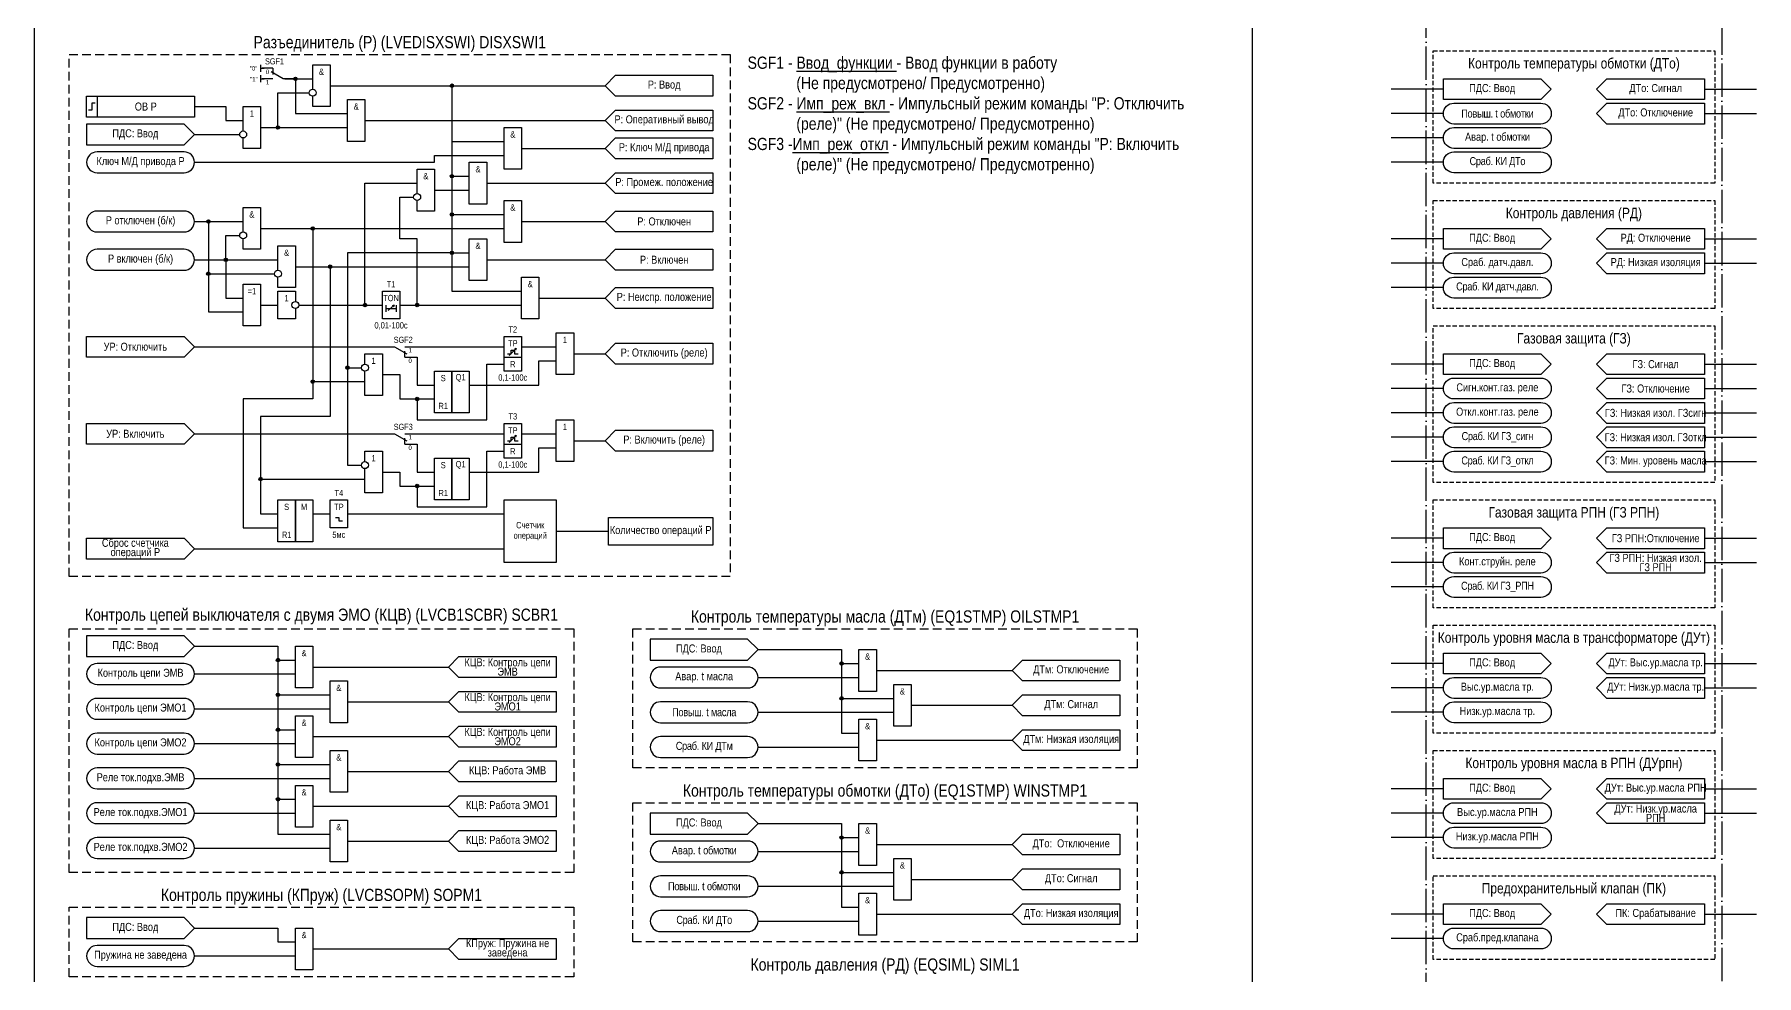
# Model space of a CAD drawing. Header units: millimetres. Extents: x -3652 to 418, y -8 to 1224.
# Drawn here: x -1610 to -1115, y 260.4 to 530.7 of the extents above; entities that cross this region are included whole.
import ezdxf
from ezdxf.enums import TextEntityAlignment as Align

# ---------------------------------------------------------------- set-up
doc = ezdxf.new("R2010")
doc.units = ezdxf.units.MM
doc.linetypes.add('ACAD_ISO04W100', pattern=[30, 24, -3, 0, -3])
doc.linetypes.add('штриховая2', pattern=[0.375, 0.25, -0.125])
doc.layers.add('TEXT', color=7, linetype='Continuous', lineweight=25)
doc.layers.add('Основная', color=7, linetype='Continuous')
doc.styles.add('2.5_Gost_RD', font='ARIALN.TTF', dxfattribs={"height": 2.5})
doc.styles.add('3.5_Gost_RD', font='ARIALN.TTF', dxfattribs={"height": 3.5})
doc.styles.add('Вывод', font='ARIALN.TTF', dxfattribs={"height": 2.5})
doc.styles.add('Компонент', font='ARIALN.TTF', dxfattribs={"height": 3.5})

# ---------------------------------------------------------------- blocks, each defined once
blk = doc.blocks.new('Точка')
at = {"ltscale": 100}
h = blk.add_hatch(color=256, dxfattribs=at)
h.dxf.hatch_style = 1
edge = h.paths.add_edge_path()
edge.add_arc((0, 0), 0.5, 0, 360)
blk.add_circle((0, 0), 0.5, dxfattribs=at)
blk = doc.blocks.new('*U78')
at = {"layer": 'Основная', "color": 0}
blk.add_line((0, 0), (7, 4), dxfattribs=at)
at = {"layer": 'Основная', "ltscale": 0.35}
blk.add_line((6, 6), (6, 2.5), dxfattribs=at)
blk = doc.blocks.new('*U80')
at = {"layer": 'Основная', "color": 0}
for p, q in [((-3, 6), (-9, 6)), ((-3, 0), (-9, 0)), ((9, 0), (3, 0))]:
    blk.add_line(p, q, dxfattribs=at)
at = {"layer": 'Основная', "ltscale": 0.25, "xscale": -1}
blk.add_blockref('*U78', (3, 0), dxfattribs=at)
at = {"layer": 'Основная'}
for tag, height, style, p in [('ОУ', 3.5, 'Компонент', (-2, 10)), ('В1', 2.5, 'Вывод', (-14, 6)), ('В2', 2.5, 'Вывод', (-6, 4)), ('В3', 2.5, 'Вывод', (-6, -2))]:
    blk.add_attdef(tag, text='', height=height, dxfattribs=dict(at, style=style)).set_placement(p, align=Align.MIDDLE_CENTER)
blk = doc.blocks.new('*U90')
at = {"layer": 'Основная', "color": 0}
for p, q in [((-9, 0), (-3, 0)), ((3, 6), (9, 6)), ((3, 0), (9, 0))]:
    blk.add_line(p, q, dxfattribs=at)
at = {"layer": 'Основная', "ltscale": 0.25}
blk.add_blockref('*U78', (-3, 0), dxfattribs=at)
at = {"layer": 'Основная'}
for tag, height, style, p in [('В2', 2.5, 'Вывод', (6, 8)), ('В3', 2.5, 'Вывод', (6, 2)), ('В1', 2.5, 'Вывод', (14, 6)), ('ОУ', 3.5, 'Компонент', (2, -4))]:
    blk.add_attdef(tag, text='', height=height, dxfattribs=dict(at, style=style)).set_placement(p, align=Align.MIDDLE_CENTER)

msp = doc.modelspace()

# ---------------------------------------------------------------- linework, layer by layer
at = {"ltscale": 100}
for p, q in [((-1545, 522), (-1545, 520)), ((-1545, 521), (-1544, 521)), ((-1545, 519), (-1545, 517)), ((-1545, 518), (-1544, 518)), ((-1205, 515), (-1220, 515)), ((-1130, 515), (-1115, 515)), ((-1520, 508), (-1520, 508)), ((-1205, 508), (-1220, 508)), ((-1130, 508), (-1115, 508)), ((-1205, 501), (-1220, 501)), ((-1205, 494), (-1220, 494)), ((-1205, 472), (-1220, 472)), ((-1130, 472), (-1115, 472)), ((-1205, 465), (-1220, 465)), ((-1130, 465), (-1115, 465)), ((-1205, 458), (-1220, 458)), ((-1505, 453), (-1505, 453)), ((-1473.5, 438.5), (-1471.5, 440.5)), ((-1471.5, 440.5), (-1472.01, 440.25)), ((-1471.5, 440.5), (-1471.74, 440.02)), ((-1205, 436), (-1220, 436)), ((-1130, 436), (-1115, 436)), ((-1205, 429), (-1220, 429)), ((-1130, 429), (-1115, 429)), ((-1205, 422), (-1220, 422)), ((-1130, 422), (-1115, 422)), ((-1473.5, 413.5), (-1471.5, 415.5)), ((-1471.5, 415.5), (-1472.01, 415.25)), ((-1471.5, 415.5), (-1471.74, 415.02)), ((-1205, 415), (-1220, 415)), ((-1130, 415), (-1115, 415)), ((-1205, 408), (-1220, 408)), ((-1130, 408), (-1115, 408)), ((-1205, 386), (-1220, 386)), ((-1130, 386), (-1115, 386)), ((-1205, 379), (-1220, 379)), ((-1130, 379), (-1115, 379)), ((-1205, 372), (-1220, 372)), ((-1205, 350), (-1220, 350)), ((-1130, 350), (-1115, 350)), ((-1205, 343), (-1220, 343)), ((-1130, 343), (-1115, 343)), ((-1205, 336), (-1220, 336)), ((-1205, 314), (-1220, 314)), ((-1130, 314), (-1115, 314)), ((-1205, 307), (-1220, 307)), ((-1130, 307), (-1115, 307)), ((-1205, 300), (-1220, 300)), ((-1205, 278), (-1220, 278)), ((-1130, 278), (-1115, 278)), ((-1205, 271), (-1220, 271))]:
    msp.add_line(p, q, dxfattribs=at)
at = {"color": 7, "ltscale": 100}
for p, q in [((-1508.3, 451.46), (-1506.63, 452.95)), ((-1506.63, 452.95), (-1507.15, 452.73)), ((-1506.63, 452.95), (-1506.89, 452.48))]:
    msp.add_line(p, q, dxfattribs=at)
at = {"color": 6, "ltscale": 100}
msp.add_line((-1522.5, 391), (-1521.5, 391), dxfattribs=at)
at = {"color": 2, "ltscale": 100}
msp.add_lwpolyline([(-1610, 1085), (-1260, 1085), (-1260, 0), (-1610, 0)], close=True, dxfattribs=at)
at = {"color": 251, "linetype": 'ACAD_ISO04W100', "lineweight": 30, "ltscale": 0.4, "true_color": 0x58595b}
msp.add_lwpolyline([(-1210, 1079), (-1125, 1079), (-1125, 191), (-1210, 191)], close=True, dxfattribs=at)
at = {"linetype": 'штриховая2', "ltscale": 10}
for points in [[(-1410, 375), (-1600, 375), (-1600, 525), (-1410, 525)], [(-1455, 290), (-1600, 290), (-1600, 360), (-1455, 360)], [(-1438, 360), (-1293, 360), (-1293, 320), (-1438, 320)], [(-1438, 310), (-1293, 310), (-1293, 270), (-1438, 270)], [(-1455, 260), (-1600, 260), (-1600, 280), (-1455, 280)]]:
    msp.add_lwpolyline(points, close=True, dxfattribs=at)
at = {"linetype": 'штриховая2', "ltscale": 5}
for points in [[(-1208, 526), (-1127, 526), (-1127, 488), (-1208, 488)], [(-1208, 483), (-1127, 483), (-1127, 452), (-1208, 452)], [(-1208, 447), (-1127, 447), (-1127, 402), (-1208, 402)], [(-1208, 397), (-1127, 397), (-1127, 366), (-1208, 366)], [(-1208, 361), (-1127, 361), (-1127, 330), (-1208, 330)], [(-1208, 325), (-1127, 325), (-1127, 294), (-1208, 294)], [(-1208, 289), (-1127, 289), (-1127, 265), (-1208, 265)]]:
    msp.add_lwpolyline(points, close=True, dxfattribs=at)
at = {"ltscale": 100}
for points in [[(-1530, 515), (-1530, 522), (-1525, 522), (-1525, 510), (-1530, 510), (-1530, 513)], [(-1538, 518), (-1530, 518)], [(-1538, 518), (-1535, 518), (-1535, 508), (-1520, 508)], [(-1525, 516), (-1446, 516)], [(-1525, 516), (-1490, 516), (-1490, 490), (-1485, 490)], [(-1525, 516), (-1490, 516), (-1490, 479), (-1475, 479)], [(-1525, 516), (-1490, 516), (-1490, 468), (-1485, 468)], [(-1525, 516), (-1490, 516), (-1490, 457), (-1470, 457)], [(-1525, 516), (-1490, 516), (-1490, 468), (-1520, 468), (-1520, 407), (-1516, 407)], [(-1525, 516), (-1490, 516), (-1490, 468), (-1520, 468), (-1520, 435), (-1516, 435)], [(-1525, 516), (-1490, 516), (-1490, 500), (-1475, 500)], [(-1446, 516), (-1443, 519), (-1415, 519), (-1415, 513), (-1443, 513), (-1446, 516)], [(-1564, 510), (-1555, 510), (-1555, 506), (-1550, 506)], [(-1550, 503), (-1550, 510), (-1545, 510), (-1545, 498), (-1550, 498), (-1550, 501)], [(-1545, 504), (-1540, 504), (-1540, 514), (-1531, 514)], [(-1515, 506), (-1446, 506)], [(-1446, 506), (-1443, 509), (-1415, 509), (-1415, 503), (-1443, 503), (-1446, 506)], [(-1564, 502), (-1551, 502)], [(-1545, 504), (-1520, 504)], [(-1446, 498), (-1443, 501), (-1415, 501), (-1415, 495), (-1443, 495), (-1446, 498)], [(-1564, 494), (-1495, 494), (-1495, 496), (-1475, 496)], [(-1470, 498), (-1446, 498)], [(-1500, 485), (-1500, 492), (-1495, 492), (-1495, 480), (-1500, 480), (-1500, 483)], [(-1446, 488), (-1443, 491), (-1415, 491), (-1415, 485), (-1443, 485), (-1446, 488)], [(-1534, 453), (-1515, 453), (-1515, 488), (-1500, 488)], [(-1495, 486), (-1485, 486)], [(-1480, 488), (-1446, 488)], [(-1550, 474), (-1550, 481), (-1545, 481), (-1545, 469), (-1550, 469), (-1550, 472)], [(-1505, 453), (-1500, 453), (-1500, 472), (-1505, 472), (-1505, 484), (-1501, 484)], [(-1564, 477), (-1550, 477)], [(-1564, 477), (-1560, 477), (-1560, 462), (-1541, 462)], [(-1564, 477), (-1560, 477), (-1560, 451), (-1550, 451)], [(-1470, 477), (-1446, 477)], [(-1446, 477), (-1443, 480), (-1415, 480), (-1415, 474), (-1443, 474), (-1446, 477)], [(-1564, 466), (-1555, 466), (-1555, 473), (-1551, 473)], [(-1545, 475), (-1475, 475)], [(-1545, 475), (-1530, 475), (-1530, 431), (-1515, 431), (-1515, 431)], [(-1564, 466), (-1540, 466)], [(-1564, 466), (-1555, 466), (-1555, 455), (-1550, 455)], [(-1540, 463), (-1540, 470), (-1535, 470), (-1535, 458), (-1540, 458), (-1540, 461)], [(-1480, 466), (-1446, 466)], [(-1446, 466), (-1443, 469), (-1415, 469), (-1415, 463), (-1443, 463), (-1446, 466)], [(-1535, 464), (-1525, 464), (-1525, 421), (-1545, 421), (-1545, 403), (-1515, 403)], [(-1535, 464), (-1485, 464)], [(-1535, 452), (-1535, 449), (-1540, 449), (-1540, 457), (-1535, 457), (-1535, 454)], [(-1446, 455), (-1443, 458), (-1415, 458), (-1415, 452), (-1443, 452), (-1446, 455)], [(-1545, 453), (-1540, 453)], [(-1534, 453), (-1510, 453)], [(-1509, 453), (-1509, 451)], [(-1509, 452), (-1506, 452)], [(-1506, 453), (-1506, 451)], [(-1505, 453), (-1470, 453)], [(-1465, 455), (-1446, 455)], [(-1564, 441), (-1507, 441)], [(-1503, 441), (-1475, 441)], [(-1470, 441), (-1460, 441)], [(-1446, 439), (-1443, 442), (-1415, 442), (-1415, 436), (-1443, 436), (-1446, 439)], [(-1515, 436), (-1515, 439), (-1510, 439), (-1510, 427), (-1515, 427), (-1515, 434)], [(-1510, 433), (-1505, 433), (-1505, 426), (-1500, 426), (-1500, 420), (-1480, 420), (-1480, 436), (-1475, 436)], [(-1503, 438), (-1500, 438), (-1500, 430), (-1495, 430)], [(-1485, 430), (-1465, 430), (-1465, 437), (-1460, 437)], [(-1474, 439), (-1473, 439), (-1473, 440), (-1472, 440), (-1472, 439), (-1471, 439)], [(-1455, 439), (-1446, 439)], [(-1510, 433), (-1505, 433), (-1505, 426), (-1495, 426)], [(-1564, 416), (-1507, 416)], [(-1503, 416), (-1475, 416)], [(-1470, 416), (-1460, 416)], [(-1446, 414), (-1443, 417), (-1415, 417), (-1415, 411), (-1443, 411), (-1446, 414)], [(-1515, 408), (-1515, 411), (-1510, 411), (-1510, 399), (-1515, 399), (-1515, 406)], [(-1510, 405), (-1505, 405), (-1505, 401), (-1500, 401), (-1500, 395), (-1480, 395), (-1480, 411), (-1475, 411)], [(-1503, 413), (-1500, 413), (-1500, 405), (-1495, 405)], [(-1485, 405), (-1465, 405), (-1465, 412), (-1460, 412)], [(-1474, 414), (-1473, 414), (-1473, 415), (-1472, 415), (-1472, 414), (-1471, 414)], [(-1455, 414), (-1446, 414)], [(-1510, 405), (-1505, 405), (-1505, 401), (-1495, 401)], [(-1564, 355), (-1540, 355), (-1540, 301), (-1525, 301)], [(-1564, 355), (-1540, 355), (-1540, 311), (-1535, 311)], [(-1564, 355), (-1540, 355), (-1540, 321), (-1525, 321)], [(-1564, 355), (-1540, 355), (-1540, 331), (-1535, 331)], [(-1564, 355), (-1540, 355), (-1540, 341), (-1525, 341)], [(-1564, 355), (-1540, 355), (-1540, 351), (-1535, 351)], [(-1460, 346), (-1488, 346), (-1491, 349), (-1488, 352), (-1460, 352), (-1460, 346), (-1488, 346), (-1491, 349), (-1488, 352), (-1460, 352)], [(-1402, 354), (-1378, 354), (-1378, 350), (-1373, 350)], [(-1402, 354), (-1378, 354), (-1378, 340), (-1363, 340)], [(-1402, 354), (-1378, 354), (-1378, 330), (-1373, 330)], [(-1564, 347), (-1535, 347)], [(-1530, 349), (-1491, 349)], [(-1368, 348), (-1329, 348)], [(-1329, 348), (-1326, 351), (-1298, 351), (-1298, 345), (-1326, 345), (-1329, 348)], [(-1460, 336), (-1488, 336), (-1491, 339), (-1488, 342), (-1460, 342), (-1460, 336), (-1488, 336), (-1491, 339), (-1488, 342), (-1460, 342)], [(-1402, 346), (-1373, 346)], [(-1564, 337), (-1525, 337)], [(-1520, 339), (-1491, 339)], [(-1358, 338), (-1329, 338)], [(-1329, 338), (-1326, 341), (-1298, 341), (-1298, 335), (-1326, 335), (-1329, 338)], [(-1460, 326), (-1488, 326), (-1491, 329), (-1488, 332), (-1460, 332), (-1460, 326), (-1488, 326), (-1491, 329), (-1488, 332), (-1460, 332)], [(-1402, 336), (-1363, 336)], [(-1564, 327), (-1535, 327)], [(-1530, 329), (-1491, 329)], [(-1368, 328), (-1329, 328)], [(-1329, 328), (-1326, 331), (-1298, 331), (-1298, 325), (-1326, 325), (-1329, 328)], [(-1460, 316), (-1488, 316), (-1491, 319), (-1488, 322), (-1460, 322), (-1460, 316), (-1488, 316), (-1491, 319), (-1488, 322), (-1460, 322)], [(-1402, 326), (-1373, 326)], [(-1564, 317), (-1525, 317)], [(-1520, 319), (-1491, 319)], [(-1460, 306), (-1488, 306), (-1491, 309), (-1488, 312), (-1460, 312), (-1460, 306), (-1488, 306), (-1491, 309), (-1488, 312), (-1460, 312)], [(-1564, 307), (-1535, 307)], [(-1530, 309), (-1491, 309)], [(-1460, 296), (-1488, 296), (-1491, 299), (-1488, 302), (-1460, 302), (-1460, 296), (-1488, 296), (-1491, 299), (-1488, 302), (-1460, 302)], [(-1402, 304), (-1378, 304), (-1378, 300), (-1373, 300)], [(-1402, 304), (-1378, 304), (-1378, 290), (-1363, 290)], [(-1402, 304), (-1378, 304), (-1378, 280), (-1373, 280)], [(-1564, 297), (-1525, 297)], [(-1520, 299), (-1491, 299)], [(-1368, 298), (-1329, 298)], [(-1329, 298), (-1326, 301), (-1298, 301), (-1298, 295), (-1326, 295), (-1329, 298)], [(-1402, 296), (-1373, 296)], [(-1358, 288), (-1329, 288)], [(-1329, 288), (-1326, 291), (-1298, 291), (-1298, 285), (-1326, 285), (-1329, 288)], [(-1402, 286), (-1363, 286)], [(-1368, 278), (-1329, 278)], [(-1329, 278), (-1326, 281), (-1298, 281), (-1298, 275), (-1326, 275), (-1329, 278)], [(-1564, 274), (-1540, 274), (-1540, 270), (-1535, 270)], [(-1402, 276), (-1373, 276)], [(-1530, 268), (-1491, 268)], [(-1491, 268), (-1488, 271), (-1460, 271), (-1460, 265), (-1488, 265), (-1491, 268)], [(-1564, 266), (-1535, 266)]]:
    msp.add_lwpolyline(points, dxfattribs=at)
for points in [[(-1177, 512), (-1205, 512), (-1205, 518), (-1177, 518), (-1174, 515)], [(-1130, 512), (-1158, 512), (-1161, 515), (-1158, 518), (-1130, 518)], [(-1595, 513), (-1592, 513), (-1592, 507), (-1595, 507)], [(-1595, 513), (-1564, 513), (-1564, 507), (-1595, 507)], [(-1520, 512), (-1515, 512), (-1515, 500), (-1520, 500)], [(-1158, 511), (-1130, 511), (-1130, 505), (-1158, 505), (-1161, 508)], [(-1595, 505), (-1595, 499), (-1567, 499), (-1564, 502), (-1567, 505)], [(-1475, 504), (-1470, 504), (-1470, 492), (-1475, 492)], [(-1485, 494), (-1480, 494), (-1480, 482), (-1485, 482)], [(-1475, 483), (-1470, 483), (-1470, 471), (-1475, 471)], [(-1485, 472), (-1480, 472), (-1480, 460), (-1485, 460)], [(-1177, 469), (-1205, 469), (-1205, 475), (-1177, 475), (-1174, 472)], [(-1130, 469), (-1158, 469), (-1161, 472), (-1158, 475), (-1130, 475)], [(-1158, 468), (-1130, 468), (-1130, 462), (-1158, 462), (-1161, 465)], [(-1470, 461), (-1465, 461), (-1465, 449), (-1470, 449)], [(-1550, 459), (-1545, 459), (-1545, 447), (-1550, 447)], [(-1510, 457), (-1505, 457), (-1505, 449), (-1510, 449)], [(-1595, 444), (-1567, 444), (-1564, 441), (-1567, 438), (-1595, 438)], [(-1475, 444), (-1470, 444), (-1470, 434), (-1475, 434)], [(-1460, 445), (-1455, 445), (-1455, 433), (-1460, 433)], [(-1475, 438), (-1470, 438), (-1470, 434), (-1475, 434)], [(-1177, 433), (-1205, 433), (-1205, 439), (-1177, 439), (-1174, 436)], [(-1130, 433), (-1158, 433), (-1161, 436), (-1158, 439), (-1130, 439)], [(-1495, 434), (-1490, 434), (-1490, 422), (-1495, 422)], [(-1490, 434), (-1485, 434), (-1485, 422), (-1490, 422)], [(-1158, 432), (-1130, 432), (-1130, 426), (-1158, 426), (-1161, 429)], [(-1158, 425), (-1130, 425), (-1130, 419), (-1158, 419), (-1161, 422)], [(-1595, 419), (-1567, 419), (-1564, 416), (-1567, 413), (-1595, 413)], [(-1475, 419), (-1470, 419), (-1470, 409), (-1475, 409)], [(-1460, 420), (-1455, 420), (-1455, 408), (-1460, 408)], [(-1158, 418), (-1130, 418), (-1130, 412), (-1158, 412), (-1161, 415)], [(-1475, 413), (-1470, 413), (-1470, 409), (-1475, 409)], [(-1158, 411), (-1130, 411), (-1130, 405), (-1158, 405), (-1161, 408)], [(-1495, 409), (-1490, 409), (-1490, 397), (-1495, 397)], [(-1490, 409), (-1485, 409), (-1485, 397), (-1490, 397)], [(-1177, 383), (-1205, 383), (-1205, 389), (-1177, 389), (-1174, 386)], [(-1130, 383), (-1158, 383), (-1161, 386), (-1158, 389), (-1130, 389)], [(-1158, 382), (-1130, 382), (-1130, 376), (-1158, 376), (-1161, 379)], [(-1595, 358), (-1595, 352), (-1567, 352), (-1564, 355), (-1567, 358)], [(-1433, 357), (-1433, 351), (-1405, 351), (-1402, 354), (-1405, 357)], [(-1535, 355), (-1530, 355), (-1530, 343), (-1535, 343)], [(-1373, 354), (-1368, 354), (-1368, 342), (-1373, 342)], [(-1177, 347), (-1205, 347), (-1205, 353), (-1177, 353), (-1174, 350)], [(-1130, 347), (-1158, 347), (-1161, 350), (-1158, 353), (-1130, 353)], [(-1525, 345), (-1520, 345), (-1520, 333), (-1525, 333)], [(-1363, 344), (-1358, 344), (-1358, 332), (-1363, 332)], [(-1158, 346), (-1130, 346), (-1130, 340), (-1158, 340), (-1161, 343)], [(-1535, 335), (-1530, 335), (-1530, 323), (-1535, 323)], [(-1373, 334), (-1368, 334), (-1368, 322), (-1373, 322)], [(-1525, 325), (-1520, 325), (-1520, 313), (-1525, 313)], [(-1177, 311), (-1205, 311), (-1205, 317), (-1177, 317), (-1174, 314)], [(-1130, 311), (-1158, 311), (-1161, 314), (-1158, 317), (-1130, 317)], [(-1535, 315), (-1530, 315), (-1530, 303), (-1535, 303)], [(-1433, 307), (-1433, 301), (-1405, 301), (-1402, 304), (-1405, 307)], [(-1158, 310), (-1130, 310), (-1130, 304), (-1158, 304), (-1161, 307)], [(-1525, 305), (-1520, 305), (-1520, 293), (-1525, 293)], [(-1373, 304), (-1368, 304), (-1368, 292), (-1373, 292)], [(-1363, 294), (-1358, 294), (-1358, 282), (-1363, 282)], [(-1373, 284), (-1368, 284), (-1368, 272), (-1373, 272)], [(-1177, 275), (-1205, 275), (-1205, 281), (-1177, 281), (-1174, 278)], [(-1130, 275), (-1158, 275), (-1161, 278), (-1158, 281), (-1130, 281)], [(-1595, 277), (-1595, 271), (-1567, 271), (-1564, 274), (-1567, 277)], [(-1535, 274), (-1530, 274), (-1530, 262), (-1535, 262)]]:
    msp.add_lwpolyline(points, close=True, dxfattribs=at)
at = {"lineweight": 30, "ltscale": 100}
msp.add_lwpolyline([(-1592.5, 511), (-1593.5, 511), (-1593.5, 509), (-1594.5, 509)], dxfattribs=at)
at = {"ltscale": 100}
for points in [[(-1202, 505, -1), (-1202, 511), (-1177, 511, -1), (-1177, 505)], [(-1202, 498, -1), (-1202, 504), (-1177, 504, -1), (-1177, 498)], [(-1592, 491), (-1567, 491, 1), (-1567, 497), (-1592, 497, 1)], [(-1202, 491, -1), (-1202, 497), (-1177, 497, -1), (-1177, 491)], [(-1592, 474), (-1567, 474, 1), (-1567, 480), (-1592, 480, 1)], [(-1592, 463), (-1567, 463, 1), (-1567, 469), (-1592, 469, 1)], [(-1202, 462, -1), (-1202, 468), (-1177, 468, -1), (-1177, 462)], [(-1202, 455, -1), (-1202, 461), (-1177, 461, -1), (-1177, 455)], [(-1202, 426, -1), (-1202, 432), (-1177, 432, -1), (-1177, 426)], [(-1202, 419, -1), (-1202, 425), (-1177, 425, -1), (-1177, 419)], [(-1202, 412, -1), (-1202, 418), (-1177, 418, -1), (-1177, 412)], [(-1202, 405, -1), (-1202, 411), (-1177, 411, -1), (-1177, 405)], [(-1202, 376, -1), (-1202, 382), (-1177, 382, -1), (-1177, 376)], [(-1202, 369, -1), (-1202, 375), (-1177, 375, -1), (-1177, 369)], [(-1592, 344), (-1567, 344, 1), (-1567, 350), (-1592, 350, 1)], [(-1430, 343), (-1405, 343, 1), (-1405, 349), (-1430, 349, 1)], [(-1202, 340, -1), (-1202, 346), (-1177, 346, -1), (-1177, 340)], [(-1592, 334), (-1567, 334, 1), (-1567, 340), (-1592, 340, 1)], [(-1430, 333), (-1405, 333, 1), (-1405, 339), (-1430, 339, 1)], [(-1202, 333, -1), (-1202, 339), (-1177, 339, -1), (-1177, 333)], [(-1592, 324), (-1567, 324, 1), (-1567, 330), (-1592, 330, 1)], [(-1430, 323), (-1405, 323, 1), (-1405, 329), (-1430, 329, 1)], [(-1592, 314), (-1567, 314, 1), (-1567, 320), (-1592, 320, 1)], [(-1592, 304), (-1567, 304, 1), (-1567, 310), (-1592, 310, 1)], [(-1202, 304, -1), (-1202, 310), (-1177, 310, -1), (-1177, 304)], [(-1202, 297, -1), (-1202, 303), (-1177, 303, -1), (-1177, 297)], [(-1592, 294), (-1567, 294, 1), (-1567, 300), (-1592, 300, 1)], [(-1430, 293), (-1405, 293, 1), (-1405, 299), (-1430, 299, 1)], [(-1430, 283), (-1405, 283, 1), (-1405, 289), (-1430, 289, 1)], [(-1430, 273), (-1405, 273, 1), (-1405, 279), (-1430, 279, 1)], [(-1202, 268, -1), (-1202, 274), (-1177, 274, -1), (-1177, 268)], [(-1592, 263), (-1567, 263, 1), (-1567, 269), (-1592, 269, 1)]]:
    msp.add_lwpolyline(points, format="xyb", close=True, dxfattribs=at)
at = {"color": 6, "ltscale": 100}
for points in [[(-1545, 475), (-1530, 475), (-1530, 426), (-1550, 426), (-1550, 389), (-1540, 389)], [(-1535, 464), (-1525, 464), (-1525, 421), (-1545, 421), (-1545, 393), (-1540, 393)], [(-1530, 393), (-1525, 393)], [(-1523.5, 392), (-1522.5, 392)], [(-1522.5, 392), (-1522.5, 391)], [(-1520, 393), (-1475, 393)], [(-1460, 388), (-1445, 388)], [(-1564, 383), (-1475, 383)]]:
    msp.add_lwpolyline(points, dxfattribs=at)
for points in [[(-1540, 397), (-1535, 397), (-1535, 385), (-1540, 385)], [(-1535, 397), (-1530, 397), (-1530, 385), (-1535, 385)], [(-1525, 397), (-1520, 397), (-1520, 389), (-1525, 389)], [(-1475, 397), (-1460, 397), (-1460, 379), (-1475, 379)], [(-1445, 392), (-1415, 392), (-1415, 384), (-1445, 384)], [(-1595, 386), (-1567, 386), (-1564, 383), (-1567, 380), (-1595, 380)]]:
    msp.add_lwpolyline(points, close=True, dxfattribs=at)
for centre in [(-1530, 514), (-1535, 453)]:
    msp.add_circle(centre, 1)
at = {"ltscale": 100}
for centre in [(-1550, 502), (-1500, 484), (-1550, 473), (-1540, 462), (-1515, 435), (-1515, 407)]:
    msp.add_circle(centre, 1, dxfattribs=at)

# ---------------------------------------------------------------- block references
for p in [(-1535, 518), (-1490, 516), (-1540, 504), (-1490, 490), (-1490, 479), (-1490, 468), (-1520, 435), (-1500, 426), (-1500, 401), (-1540, 351), (-1378, 350), (-1540, 341), (-1378, 340), (-1540, 331), (-1540, 321), (-1540, 311), (-1378, 300), (-1378, 290)]:
    msp.add_blockref('Точка', p, dxfattribs=at)
at = {"color": 2, "ltscale": 100}
for p in [(-1560, 477), (-1530, 475), (-1555, 466), (-1560, 462), (-1525, 464), (-1515, 453), (-1500, 453), (-1530, 431), (-1545, 403)]:
    msp.add_blockref('Точка', p, dxfattribs=at)
at = {"layer": 'Основная', "ltscale": 0.25, "xscale": 0.5, "yscale": 0.5, "zscale": 0.5}
msp.add_blockref('*U80', (-1540, 518), dxfattribs=at).add_auto_attribs({'ОУ': 'SGF1', 'В1': '"0"', 'В2': '0', 'В3': '1'})
at = {"layer": 'Основная', "ltscale": 0.25}
ref = msp.add_blockref('*U90', (-1505, 441), dxfattribs=dict(at, xscale=-0.5, yscale=0.5, zscale=0.5, rotation=180))
ref.add_attrib('ОУ', 'SGF2', dxfattribs={"height": 1.75, "style": 'Компонент'}).set_placement((-1504, 443), align=Align.MIDDLE_CENTER)
ref.add_attrib('В2', '0', dxfattribs={"height": 1.25, "style": 'Вывод'}).set_placement((-1502, 437.02), align=Align.MIDDLE_CENTER)
ref.add_attrib('В3', '1', dxfattribs={"height": 1.25, "style": 'Вывод'}).set_placement((-1502, 439.99), align=Align.MIDDLE_CENTER)
ref = msp.add_blockref('*U90', (-1505, 416), dxfattribs=dict(at, xscale=-0.5, yscale=0.5, zscale=0.5, rotation=180))
ref.add_attrib('ОУ', 'SGF3', dxfattribs={"height": 1.75, "style": 'Компонент'}).set_placement((-1504, 418), align=Align.MIDDLE_CENTER)
ref.add_attrib('В2', '0', dxfattribs={"height": 1.25, "style": 'Вывод'}).set_placement((-1502, 412.02), align=Align.MIDDLE_CENTER)
ref.add_attrib('В3', '1', dxfattribs={"height": 1.25, "style": 'Вывод'}).set_placement((-1502, 414.99), align=Align.MIDDLE_CENTER)

# ---------------------------------------------------------------- texts
at = {"color": 30, "ltscale": 100, "char_height": 3.5, "attachment_point": 5, "style": '3.5_Gost_RD'}
for s, insert, width in [('Разъединитель (Р) (LVEDISXSWI) {\\C6;DISXSWI1}', (-1505, 528), 190), ('\\pxql;SGF1 - {\\LВвод_функции} - Ввод функции в работу \\P^I(Не предусмотрено/ Предусмотренно)\\PSGF2 - {\\LИмп_реж_вкл} - Импульсный режим команды "Р: Отключить ^I(реле)" (Не предусмотрено/ Предусмотренно)\\PSGF3 -{\\LИмп_реж_откл} - Импульсный режим команды "Р: Включить ^I^I(реле)" (Не предусмотрено/ Предусмотренно)', (-1337.5, 507.5), 135), ('Контроль цепей выключателя с двумя ЭМО (КЦВ) (LVCB1SCBR) {\\C6;SCBR1}', (-1527.5, 363.5), 145), ('Контроль температуры масла (ДТм) (EQ1STMP) {\\C6;OILSTMP1}', (-1365.5, 363), 145), ('\\pxsm0.7;Контроль температуры обмотки (ДТо) (EQ1STMP) {\\C6;WINSTMP1}', (-1365.5, 313), 145), ('Контроль пружины (КПруж) (LVCBSOPM) {\\C6;SOPM1}', (-1527.5, 283), 145), ('\\pxt75;Контроль давления (РД) (EQSIML) {\\C6;SIML1}', (-1365.5, 263), 145)]:
    msp.add_mtext(s, dxfattribs=dict(at, insert=insert, width=width))
at = {"ltscale": 100}
for s, insert, char_height, width, attachment_point, style in [('&', (-1527.5, 520), 1.8, 5, 5, '2.5_Gost_RD'), ('"1"', (-1548, 518.5), 1.25, 2, 1, '3.5_Gost_RD'), ('\\pxsm0.7;Р: Ввод', (-1429, 516), 2.3, 28, 5, '2.5_Gost_RD'), ('\\pxsm0.7;ДТо: {\\A1;Сигнал}', (-1144, 515), 2.3, 28, 5, '2.5_Gost_RD'), ('&', (-1517.5, 510), 1.8, 5, 5, '2.5_Gost_RD'), ('1', (-1547.5, 508), 1.8, 5, 5, '2.5_Gost_RD'), ('\\pxsm0.7;Р: Оперативный вывод', (-1429, 506), 2.3, 28, 5, '2.5_Gost_RD'), ('\\pxsm0.7;ДТо: {\\A1;Отключение}', (-1144, 508), 2.3, 28, 5, '2.5_Gost_RD'), ('&', (-1472.5, 502), 1.8, 5, 5, '2.5_Gost_RD'), ('&', (-1497.5, 490), 1.8, 5, 5, '2.5_Gost_RD'), ('&', (-1482.5, 492), 1.8, 5, 5, '2.5_Gost_RD'), ('\\pxsm0.7;Р: Промеж. положение', (-1429, 488), 2.3, 28, 5, '2.5_Gost_RD'), ('&', (-1472.5, 481), 1.8, 5, 5, '2.5_Gost_RD'), ('Р отключен (б/к)', (-1579.5, 477), 2.3, 31, 5, '2.5_Gost_RD'), ('&', (-1547.5, 479), 1.8, 5, 5, '2.5_Gost_RD'), ('\\pxsm0.7;Р: Отключен', (-1429, 477), 2.3, 28, 5, '2.5_Gost_RD'), ('&', (-1482.5, 470), 1.8, 5, 5, '2.5_Gost_RD'), ('\\A1;\\pxsm0.7;РД: Отключение', (-1144, 472), 2.3, 28, 5, '2.5_Gost_RD'), ('Р включен (б/к)', (-1579.5, 466), 2.3, 31, 5, '2.5_Gost_RD'), ('&', (-1537.5, 468), 1.8, 5, 5, '2.5_Gost_RD'), ('\\pxsm0.7;Р: Включен', (-1429, 466), 2.3, 28, 5, '2.5_Gost_RD'), ('\\pxsm0.7;РД: Низкая изоляция', (-1144, 465), 2.3, 28, 5, '2.5_Gost_RD'), ('=1', (-1547.5, 457), 1.8, 5, 5, '2.5_Gost_RD'), ('1', (-1537.5, 455), 1.8, 5, 5, '2.5_Gost_RD'), ('TON', (-1507.5, 455), 1.8, 5, 5, '2.5_Gost_RD'), ('T1', (-1507.5, 459), 1.8, 5, 5, '2.5_Gost_RD'), ('&', (-1467.5, 459), 1.8, 5, 5, '2.5_Gost_RD'), ('\\pxsm0.7;Р: Неиспр. положение', (-1429, 455), 2.3, 28, 5, '2.5_Gost_RD'), ('0,01-100с', (-1507.5, 447), 1.8, 5, 5, '2.5_Gost_RD'), ('T2', (-1472.5, 446), 1.8, 5, 5, '2.5_Gost_RD'), ('\\pxsm0.7;УР: Отключить', (-1581, 441), 2.3, 28, 5, '2.5_Gost_RD'), ('TP', (-1472.5, 442), 1.8, 5, 5, '2.5_Gost_RD'), ('1', (-1457.5, 443), 1.8, 5, 5, '2.5_Gost_RD'), ('\\pxsm0.7;Р: Отключить (реле)', (-1429, 439), 2.3, 28, 5, '2.5_Gost_RD'), ('1', (-1512.5, 437), 1.8, 5, 5, '2.5_Gost_RD'), ('R', (-1472.5, 436), 1.8, 5, 5, '2.5_Gost_RD'), ('\\pxsm0.7;ГЗ: {\\A1;Сигнал}', (-1144, 436), 2.3, 28, 5, '2.5_Gost_RD'), ('S', (-1492.5, 432), 1.8, 5, 5, '2.5_Gost_RD'), ('Q1', (-1487.5, 432), 1.8, 5, 5, '2.5_Gost_RD'), ('0,1-100с', (-1472.5, 432), 1.8, 5, 5, '2.5_Gost_RD'), ('\\pxsm0.7;ГЗ: {\\A1;Отключение}', (-1144, 429), 2.3, 28, 5, '2.5_Gost_RD'), ('R1', (-1492.5, 424), 1.8, 5, 5, '2.5_Gost_RD'), ('T3', (-1472.5, 421), 1.8, 5, 5, '2.5_Gost_RD'), ('\\pxsm0.7;ГЗ: Низкая изол. ГЗсигн', (-1144, 422), 2.3, 28, 5, '2.5_Gost_RD'), ('\\pxsm0.7;УР: Включить', (-1581, 416), 2.3, 28, 5, '2.5_Gost_RD'), ('TP', (-1472.5, 417), 1.8, 5, 5, '2.5_Gost_RD'), ('1', (-1457.5, 418), 1.8, 5, 5, '2.5_Gost_RD'), ('\\pxsm0.7;ГЗ: Низкая изол. ГЗоткл', (-1144, 415), 2.3, 28, 5, '2.5_Gost_RD'), ('R', (-1472.5, 411), 1.8, 5, 5, '2.5_Gost_RD'), ('\\pxsm0.7;Р: Включить (реле)', (-1429, 414), 2.3, 28, 5, '2.5_Gost_RD'), ('1', (-1512.5, 409), 1.8, 5, 5, '2.5_Gost_RD'), ('S', (-1492.5, 407), 1.8, 5, 5, '2.5_Gost_RD'), ('Q1', (-1487.5, 407), 1.8, 5, 5, '2.5_Gost_RD'), ('0,1-100с', (-1472.5, 407), 1.8, 5, 5, '2.5_Gost_RD'), ('\\pxsm0.7;ГЗ: Мин. уровень масла ', (-1144, 408), 2.3, 28, 5, '2.5_Gost_RD'), ('R1', (-1492.5, 399), 1.8, 5, 5, '2.5_Gost_RD'), ('\\pxsm0.7;ГЗ РПН:Отключение', (-1144, 386), 2.3, 28, 5, '2.5_Gost_RD'), ('\\pxsm0.7;ГЗ РПН: Низкая изол. ГЗ РПН', (-1144, 379), 2.3, 28, 5, '2.5_Gost_RD'), ('\\A1;\\pxsm0.7;Конт.струйн. реле', (-1189.5, 379), 2.3, 31, 5, '2.5_Gost_RD'), ('\\A1;\\pxsm0.7;{\\T0.95;Сраб. КИ ГЗ_РПН}', (-1189.5, 372), 2.3, 31, 5, '2.5_Gost_RD'), ('&', (-1532.5, 353), 1.8, 5, 5, '2.5_Gost_RD'), ('\\pxsm0.7;КЦВ: Контроль цепи ЭМВ', (-1474, 349), 2.3, 28, 5, '2.5_Gost_RD'), ('&', (-1370.5, 352), 1.8, 5, 5, '2.5_Gost_RD'), ('\\pxsm0.7;ДУт: Выс.ур.масла тр.', (-1144, 350), 2.3, 28, 5, '2.5_Gost_RD'), ('\\A1;\\pxsm0.7;Авар. t масла', (-1417.5, 346), 2.3, 31, 5, '2.5_Gost_RD'), ('\\pxsm0.7;ДТм: Отключение', (-1312, 348), 2.3, 28, 5, '2.5_Gost_RD'), ('&', (-1522.5, 343), 1.8, 5, 5, '2.5_Gost_RD'), ('&', (-1360.5, 342), 1.8, 5, 5, '2.5_Gost_RD'), ('\\A1;\\pxsm0.7;Выс.ур.масла тр.', (-1189.5, 343), 2.3, 31, 5, '2.5_Gost_RD'), ('\\pxsm0.7;ДУт: Низк.ур.масла тр.', (-1144, 343), 2.3, 28, 5, '2.5_Gost_RD'), ('\\pxsm0.7;КЦВ: Контроль цепи ЭМО1', (-1474, 339), 2.3, 28, 5, '2.5_Gost_RD'), ('\\A1;\\pxsm0.7;{\\T0.95;Повыш. t масла }', (-1417.5, 336), 2.3, 31, 5, '2.5_Gost_RD'), ('\\pxsm0.7;ДТм: Сигнал', (-1312, 338), 2.3, 28, 5, '2.5_Gost_RD'), ('\\A1;\\pxsm0.7;Низк.ур.масла тр.', (-1189.5, 336), 2.3, 29.7748, 5, '2.5_Gost_RD'), ('&', (-1532.5, 333), 1.8, 5, 5, '2.5_Gost_RD'), ('&', (-1370.5, 332), 1.8, 5, 5, '2.5_Gost_RD'), ('\\pxsm0.7;КЦВ: Контроль цепи ЭМО2', (-1474, 329), 2.3, 28, 5, '2.5_Gost_RD'), ('\\A1;\\pxsm0.7;{\\T0.95;Сраб. КИ ДТм}', (-1417.5, 326), 2.3, 31, 5, '2.5_Gost_RD'), ('\\pxsm0.7;ДТм: Низкая изоляция', (-1312, 328), 2.3, 28, 5, '2.5_Gost_RD'), ('&', (-1522.5, 323), 1.8, 5, 5, '2.5_Gost_RD'), ('\\pxsm0.7;КЦВ: Работа ЭМВ', (-1474, 319), 2.3, 28, 5, '2.5_Gost_RD'), ('&', (-1532.5, 313), 1.8, 5, 5, '2.5_Gost_RD'), ('\\pxsm0.7;ДУт: Выс.ур.масла РПН', (-1144, 314), 2.3, 28, 5, '2.5_Gost_RD'), ('\\pxsm0.7;КЦВ: Работа ЭМО1', (-1474, 309), 2.3, 28, 5, '2.5_Gost_RD'), ('\\A1;\\pxsm0.7;Выс.ур.масла РПН', (-1189.5, 307), 2.3, 31, 5, '2.5_Gost_RD'), ('\\pxsm0.7;ДУт: Низк.ур.масла РПН', (-1144, 307), 2.3, 28, 5, '2.5_Gost_RD'), ('&', (-1522.5, 303), 1.8, 5, 5, '2.5_Gost_RD'), ('&', (-1370.5, 302), 1.8, 5, 5, '2.5_Gost_RD'), ('\\pxsm0.7;КЦВ: Работа ЭМО2', (-1474, 299), 2.3, 28, 5, '2.5_Gost_RD'), ('\\A1;\\pxsm0.7;Авар. t {\\T0.95;обмотки}', (-1417.5, 296), 2.3, 31, 5, '2.5_Gost_RD'), ('\\pxsm0.7;ДТо:  Отключение', (-1312, 298), 2.3, 28, 5, '2.5_Gost_RD'), ('\\A1;\\pxsm0.7;Низк.ур.масла РПН', (-1189.5, 300), 2.3, 29.7748, 5, '2.5_Gost_RD'), ('&', (-1360.5, 292), 1.8, 5, 5, '2.5_Gost_RD'), ('\\A1;\\pxsm0.7;{\\T0.95;Повыш. t обмотки}', (-1417.5, 286), 2.3, 29.7748, 5, '2.5_Gost_RD'), ('\\pxsm0.7;ДТо: Сигнал', (-1312, 288), 2.3, 28, 5, '2.5_Gost_RD'), ('&', (-1370.5, 282), 1.8, 5, 5, '2.5_Gost_RD'), ('\\A1;\\pxsm0.7;{\\T0.95;Сраб. КИ ДТо}', (-1417.5, 276), 2.3, 31, 5, '2.5_Gost_RD'), ('\\pxsm0.7;ДТо: Низкая изоляция ', (-1312, 278), 2.3, 28, 5, '2.5_Gost_RD'), ('\\pxsm0.7;ПК: Срабатывание', (-1144, 278), 2.3, 28, 5, '2.5_Gost_RD'), ('&', (-1532.5, 272), 1.8, 5, 5, '2.5_Gost_RD'), ('\\A1;\\pxsm0.7;Сраб.пред.клапана', (-1189.5, 271), 2.3, 31, 5, '2.5_Gost_RD'), ('\\pxsm0.7;КПруж: Пружина не заведена', (-1474, 268), 2.3, 28, 5, '2.5_Gost_RD')]:
    msp.add_mtext(s, dxfattribs=dict(at, insert=insert, char_height=char_height, width=width, attachment_point=attachment_point, style=style))
at = {"color": 30, "ltscale": 100, "true_color": 0xf7941d, "char_height": 3, "width": 81, "attachment_point": 5, "style": '3.5_Gost_RD'}
for s, insert in [('Контроль температуры обмотки (ДТо)', (-1167.5, 522)), ('Контроль давления (РД)', (-1167.5, 479)), ('Газовая защита (ГЗ)', (-1167.5, 443)), ('Газовая защита РПН (ГЗ РПН)', (-1167.5, 393)), ('{\\C30;Контроль уровня масла в трансформаторе (ДУт)}', (-1167.5, 357)), ('{\\C30;Контроль уровня масла в РПН (ДУрпн)}', (-1167.5, 321)), ('{\\C30;Предохранительный клапан (ПК)}', (-1167.5, 285))]:
    msp.add_mtext(s, dxfattribs=dict(at, insert=insert))
at = {"color": 0, "ltscale": 100, "char_height": 2.3, "width": 28, "attachment_point": 5, "style": '2.5_Gost_RD'}
for s, insert in [('\\pxsm0.7;{\\C256;ПДС: Ввод}', (-1191, 515)), ('\\pxsm0.7;{\\C256;ОВ Р}', (-1578, 510)), ('\\pxsm0.7;{\\C256;ПДС: Ввод}', (-1191, 472)), ('\\pxsm0.7;{\\C256;ПДС: Ввод}', (-1191, 436)), ('\\pxsm0.7;{\\C256;ПДС: Ввод}', (-1191, 386)), ('\\pxsm0.7;{\\C256;ПДС: Ввод}', (-1191, 350)), ('\\pxsm0.7;{\\C256;ПДС: Ввод}', (-1191, 314)), ('\\pxsm0.7;{\\C256;ПДС: Ввод}', (-1191, 278))]:
    msp.add_mtext(s, dxfattribs=dict(at, insert=insert))
at = {"color": 6, "ltscale": 100, "attachment_point": 5, "style": '2.5_Gost_RD'}
for s, insert, char_height, width in [('T4', (-1522.5, 399), 1.8, 5), ('S', (-1537.5, 395), 1.8, 5), ('М', (-1532.5, 395), 1.8, 5), ('TP', (-1522.5, 395), 1.8, 5), ('R1', (-1537.5, 387), 1.8, 5), ('5мс', (-1522.5, 387), 1.8, 5), ('Счетчик^Jопераций', (-1467.5, 388), 1.8, 15), ('Количество операций Р', (-1430, 388), 2.3, 30), ('\\pxsm0.7;Сброс счетчика операций Р', (-1581, 383), 2.3, 28)]:
    msp.add_mtext(s, dxfattribs=dict(at, insert=insert, char_height=char_height, width=width))
at = {"layer": 'TEXT', "ltscale": 100, "char_height": 2.3, "attachment_point": 5, "style": '2.5_Gost_RD'}
for s, insert, width in [('\\A1;\\pxsm0.7;{\\T0.95;Повыш. t обмотки}', (-1189.5, 508), 31), ('\\pxsm0.7;ПДС: Ввод', (-1581, 502), 28), ('\\A1;\\pxsm0.7;Авар. t {\\T0.95;обмотки}', (-1189.5, 501), 31), ('\\A1;\\pxsm0.7;{\\T0.95;Сраб. КИ ДТо}', (-1189.5, 494), 31), ('\\A1;\\pxsm0.7;Сраб. {\\T0.95;д}атч.давл.', (-1189.5, 465), 31), ('\\A1;\\pxsm0.7;{\\T0.95;Сраб. КИ датч.давл.}', (-1189.5, 458), 31), ('\\A1;\\pxsm0.7;Сигн.конт.газ. реле', (-1189.5, 429), 31), ('\\A1;\\pxsm0.7;Откл.конт.газ. реле', (-1189.5, 422), 31), ('\\A1;\\pxsm0.7;{\\T0.95;Сраб. КИ ГЗ_сигн}', (-1189.5, 415), 31), ('\\A1;\\pxsm0.7;{\\T0.95;Сраб. КИ ГЗ_откл}', (-1189.5, 408), 31), ('\\pxsm0.7;ПДС: Ввод', (-1581, 355), 28), ('\\pxsm0.7;ПДС: Ввод', (-1419, 354), 28), ('\\pxsm0.7;ПДС: Ввод', (-1419, 304), 28), ('\\pxsm0.7;ПДС: Ввод', (-1581, 274), 28)]:
    msp.add_mtext(s, dxfattribs=dict(at, insert=insert, width=width))
at = {"layer": 'TEXT', "color": 3, "ltscale": 100, "insert": (-1579.5, 494), "char_height": 2.3, "width": 31, "attachment_point": 5, "style": '2.5_Gost_RD'}
msp.add_mtext('Ключ М/Д привода Р', dxfattribs=at)
at = {"layer": 'TEXT', "color": 30, "ltscale": 100, "insert": (-1429, 498), "char_height": 2.3, "width": 28, "attachment_point": 5, "style": '2.5_Gost_RD'}
msp.add_mtext('{\\C256;Р: Ключ М/Д привода}', dxfattribs=at)
at = {"layer": 'TEXT', "color": 0, "ltscale": 100, "char_height": 2.3, "width": 31, "attachment_point": 5, "style": '2.5_Gost_RD'}
for s, insert in [('\\pxsm0.7;{\\C256;Контроль цепи ЭМВ}', (-1579.5, 347)), ('\\pxsm0.7;{\\C256;Контроль цепи ЭМО1}', (-1579.5, 337)), ('\\pxsm0.7;{\\C256;Контроль цепи ЭМО2}', (-1579.5, 327)), ('\\pxsm0.7;{\\C256;Реле ток.подхв.ЭМВ}', (-1579.5, 317)), ('\\pxsm0.7;{\\C256;Реле ток.подхв.ЭМО1}', (-1579.5, 307)), ('\\pxsm0.7;{\\C256;Реле ток.подхв.ЭМО2}', (-1579.5, 297)), ('\\pxsm0.7;{\\C256;Пружина не заведена}', (-1579.5, 266))]:
    msp.add_mtext(s, dxfattribs=dict(at, insert=insert))

doc.saveas('drawing.dxf')
